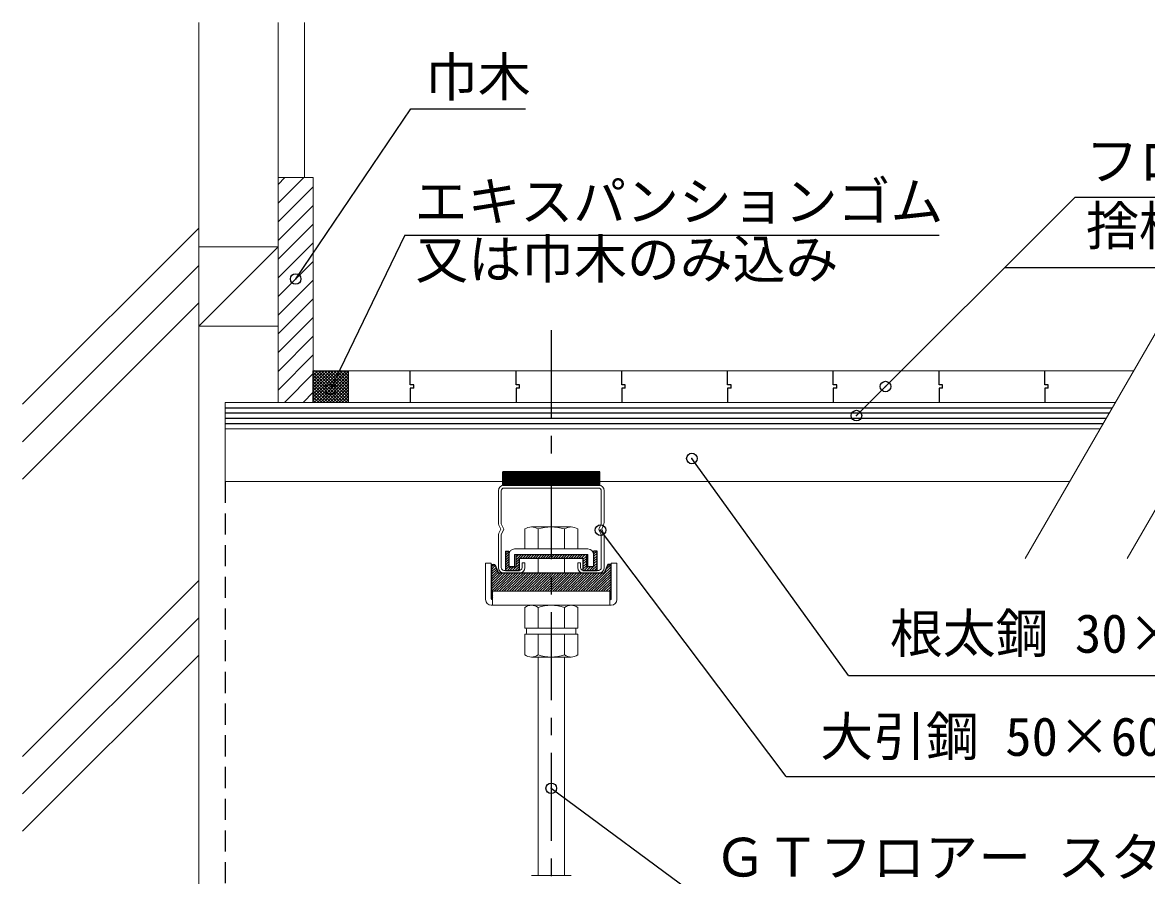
# Model space of a CAD drawing. Units: millimetres, scale not verified. Extents: x -2066 to 2059, y -1474 to 1400.
# Drawn here: x -959 to -322, y 76 to 560 of the extents above; entities that cross this region are included whole.
import ezdxf
from ezdxf.enums import TextEntityAlignment as Align

# ---------------------------------------------------------------- set-up
doc = ezdxf.new("R2010")
doc.units = ezdxf.units.MM
doc.header["$LTSCALE"] = 10
doc.header["$PDMODE"] = 32
doc.header["$PDSIZE"] = 6
doc.linetypes.add('CHAIN1', pattern=[8, 5, -1, 1, -1])
doc.linetypes.add('DASHED1', pattern=[1.8, 1.2, -0.6])
for name, color, linetype in [('0-0_中心線', 4, 'CHAIN1'), ('0-2_太線１', 3, 'Continuous'), ('0-3_太線２', 2, 'Continuous'), ('0-4_細線', 4, 'Continuous'), ('0-6_文字', 7, 'Continuous'), ('0-8_隠線', 4, 'DASHED1')]:
    doc.layers.add(name, color=color, linetype=linetype)
doc.layers.add('0-1_中線', color=7, linetype='Continuous', lineweight=18)
doc.styles.add('ＭＳ ゴシック', font='')
doc.styles.get('ＭＳ ゴシック').set_extended_font_data('MS Gothic')

msp = doc.modelspace()

# ---------------------------------------------------------------- linework, layer by layer
at = {"layer": '0-0_中心線'}
msp.add_line((-659.3, 385.17), (-659.3, -167.76), dxfattribs=at)
at = {"layer": '0-1_中線'}
for p, q in [((-859.3, -137.82), (-859.3, 559.91)), ((-814.3, 559.91), (-814.3, 344.18)), ((-799.3, 559.91), (-799.3, 471.81)), ((-814.3, 471.81), (-794.3, 471.81)), ((-814.3, 467.89), (-810.38, 471.81)), ((-814.3, 457.28), (-799.77, 471.81)), ((-799.3, 461.67), (-794.3, 466.67)), ((-794.3, 471.81), (-794.3, 344.18)), ((-814.3, 446.67), (-799.3, 461.67)), ((-814.3, 436.07), (-794.3, 456.07)), ((-859.3, 443.09), (-959.3, 343.09)), ((-814.3, 425.46), (-794.3, 445.46)), ((-814.3, 414.85), (-794.3, 434.85)), ((-859.3, 387.44), (-814.3, 432.44)), ((-859.3, 432.44), (-814.3, 432.44)), ((-859.3, 421.88), (-959.3, 321.88)), ((-814.3, 404.25), (-794.3, 424.25)), ((-814.3, 393.64), (-794.3, 413.64)), ((-814.3, 383.03), (-794.3, 403.03)), ((-859.3, 400.66), (-959.3, 300.66)), ((-308.2, 397.85), (-390.35, 255.56)), ((-250.47, 397.85), (-332.62, 255.56)), ((-814.3, 372.43), (-794.3, 392.43)), ((-814.3, 387.44), (-859.3, 387.44)), ((-814.3, 361.82), (-794.3, 381.82)), ((-814.3, 351.21), (-794.3, 371.21)), ((-810.73, 344.18), (-794.3, 360.61)), ((-774.3, 362.18), (-328.8, 362.18)), ((-800.13, 344.18), (-794.3, 350)), ((-844.3, 299.18), (-844.3, 344.18)), ((-844.3, 344.18), (-339.19, 344.18)), ((-844.3, 329.18), (-347.85, 329.18)), ((-844.3, 299.18), (-686.8, 299.18)), ((-689.3, 293.98), (-689.3, 275.98)), ((-687.7, 293.98), (-687.7, 275.18)), ((-686.1, 297.18), (-659.3, 297.18)), ((-686.1, 295.58), (-659.3, 295.58)), ((-632.5, 297.18), (-659.3, 297.18)), ((-632.5, 295.58), (-659.3, 295.58)), ((-631.8, 299.18), (-365.17, 299.18)), ((-630.9, 293.98), (-630.9, 275.18)), ((-629.3, 293.98), (-629.3, 275.98)), ((-687.9, 272.18), (-688.97, 274.45)), ((-686.41, 272.63), (-687.7, 275.18)), ((-632.2, 272.63), (-630.9, 275.18)), ((-630.7, 272.18), (-629.64, 274.45)), ((-689.3, 268.38), (-689.3, 250.38)), ((-687.9, 272.18), (-688.97, 269.9)), ((-686.41, 271.73), (-687.7, 269.18)), ((-687.7, 269.18), (-687.7, 250.38)), ((-674.31, 272.32), (-674.31, 260.98)), ((-648.05, 273.48), (-670.56, 273.48)), ((-666.81, 272.32), (-666.81, 260.98)), ((-651.8, 272.32), (-651.8, 260.98)), ((-644.29, 272.32), (-644.29, 260.98)), ((-632.2, 271.73), (-630.9, 269.18)), ((-630.9, 269.18), (-630.9, 250.38)), ((-630.7, 272.18), (-629.64, 269.9)), ((-629.3, 268.38), (-629.3, 250.38)), ((-638.5, 260.98), (-680.1, 260.98)), ((-680.1, 257.78), (-680.1, 250.98)), ((-638.5, 257.78), (-680.1, 257.78)), ((-674.31, 260.98), (-644.29, 260.98)), ((-666.8, 255.78), (-666.8, 247.18)), ((-651.8, 255.78), (-651.8, 247.18)), ((-638.5, 250.98), (-638.5, 257.78)), ((-696.55, 232.18), (-696.55, 252.98)), ((-696.55, 252.98), (-693.35, 252.98)), ((-693.35, 232.68), (-693.35, 252.98)), ((-686.3, 248.79), (-677.5, 248.78)), ((-680.1, 250.98), (-683.3, 250.98)), ((-632.3, 248.79), (-641.1, 248.78)), ((-635.3, 250.98), (-638.5, 250.98)), ((-625.25, 252.98), (-622.05, 252.98)), ((-625.25, 232.68), (-625.25, 252.98)), ((-622.05, 232.18), (-622.05, 252.98)), ((-859.3, 243.09), (-959.3, 143.09)), ((-686.1, 247.18), (-677.5, 247.18)), ((-632.5, 247.18), (-641.1, 247.18)), ((-692.55, 236.98), (-692.55, 228.98)), ((-692.55, 236.98), (-626.05, 236.98)), ((-692.85, 232.18), (-692.55, 232.18)), ((-625.75, 232.18), (-626.05, 232.18)), ((-693.35, 228.98), (-692.55, 228.98)), ((-674.31, 227.82), (-674.31, 215.98)), ((-670.56, 228.98), (-648.05, 228.98)), ((-666.81, 227.82), (-666.81, 215.98)), ((-651.8, 227.82), (-651.8, 215.98)), ((-644.29, 227.82), (-644.29, 215.98)), ((-625.25, 228.98), (-626.05, 228.98)), ((-859.3, 221.88), (-959.3, 121.88)), ((-674.31, 215.98), (-644.29, 215.98)), ((-674.31, 212.61), (-644.29, 212.61)), ((-674.31, 200.78), (-674.31, 212.61)), ((-673.3, 213.11), (-673.3, 215.48)), ((-672.8, 215.98), (-645.8, 215.98)), ((-672.8, 212.61), (-645.8, 212.61)), ((-666.81, 200.78), (-666.81, 212.61)), ((-651.8, 200.78), (-651.8, 212.61)), ((-645.3, 215.48), (-645.3, 213.11)), ((-644.29, 200.78), (-644.29, 212.61)), ((-859.3, 200.66), (-959.3, 100.66)), ((-670.56, 199.61), (-648.05, 199.61)), ((-666.8, 199.61), (-666.8, 75.54)), ((-651.8, 199.61), (-651.8, 75.54)), ((-648.05, 75.54), (-670.56, 75.54))]:
    msp.add_line(p, q, dxfattribs=at)
for points in [[(-675.9, 250.38), (-675.9, 253.18), (-674.3, 253.18), (-674.3, 250.38)], [(-642.7, 250.38), (-642.7, 253.18), (-644.3, 253.18), (-644.3, 250.38)], [(-626.05, 236.98), (-626.05, 228.98), (-692.55, 228.98)]]:
    msp.add_lwpolyline(points, dxfattribs=at)
for centre, radius, start, end in [((-686.1, 293.98), 3.2, 90, 180), ((-686.1, 293.98), 1.6, 90, 180), ((-632.5, 293.98), 3.2, 0, 90), ((-632.5, 293.98), 1.6, 0, 90), ((-685.7, 275.98), 3.6, 180, 205.01689), ((-632.9, 275.98), 3.6, 334.98311, 0), ((-685.7, 268.38), 3.6, 154.98311, 180), ((-687.3, 272.18), 1, 333.11174, 26.88826), ((-670.56, 266.83), 6.64, 55.61575, 124.38425), ((-659.3, 248.64), 24.84, 72.41205, 107.58795), ((-648.05, 266.83), 6.64, 55.61575, 124.38425), ((-631.3, 272.18), 1, 153.11174, 206.88826), ((-632.9, 268.38), 3.6, 0, 25.01689), ((-680.1, 257.78), 3.2, 90, 180), ((-638.5, 257.78), 3.2, 0, 90), ((-686.1, 250.38), 3.2, 180, 270), ((-686.1, 250.38), 1.6, 180, 270), ((-677.5, 250.38), 3.2, 270, 0), ((-677.5, 250.38), 1.6, 270, 0), ((-641.1, 250.38), 3.2, 180, 270), ((-641.1, 250.38), 1.6, 180, 270), ((-632.5, 250.38), 3.2, 270, 0), ((-632.5, 250.38), 1.6, 270, 0), ((-693.35, 232.18), 3.2, 180, 270), ((-692.85, 232.68), 0.5, 180, 270), ((-625.75, 232.68), 0.5, 270, 0), ((-625.25, 232.18), 3.2, 270, 0), ((-670.56, 222.33), 6.64, 55.61575, 124.38425), ((-659.3, 204.14), 24.84, 72.41205, 107.58795), ((-648.05, 222.33), 6.64, 55.61575, 124.38425), ((-672.8, 215.48), 0.5, 90, 180), ((-672.8, 213.11), 0.5, 180, 270), ((-645.8, 215.48), 0.5, 0, 90), ((-645.8, 213.11), 0.5, 270, 0), ((-670.56, 206.26), 6.64, 235.61575, 304.38425), ((-659.3, 224.45), 24.84, 252.41205, 287.58795), ((-648.05, 206.26), 6.64, 235.61575, 304.38425)]:
    msp.add_arc(centre, radius, start, end, dxfattribs=at)
at = {"layer": '0-2_太線１'}
for p, q in [((-844.3, 341.18), (-340.92, 341.18)), ((-844.3, 338.18), (-342.65, 338.18)), ((-844.3, 335.18), (-344.38, 335.18)), ((-844.3, 332.18), (-346.12, 332.18)), ((-686.8, 297.18), (-686.8, 304.68)), ((-686.8, 304.09), (-686.22, 304.68)), ((-686.8, 303.39), (-685.51, 304.68)), ((-686.8, 302.68), (-684.8, 304.68)), ((-686.8, 301.97), (-684.1, 304.68)), ((-686.8, 301.26), (-683.39, 304.68)), ((-631.8, 304.68), (-686.8, 304.68)), ((-686.8, 299.85), (-683.98, 302.68)), ((-686.8, 298.44), (-682.56, 302.68)), ((-686.8, 297.73), (-681.85, 302.68)), ((-686.8, 300.56), (-684.8, 302.56)), ((-686.8, 299.14), (-684.8, 301.14)), ((-686.65, 297.18), (-679.15, 304.68)), ((-685.94, 297.18), (-678.44, 304.68)), ((-685.23, 297.18), (-677.73, 304.68)), ((-684.8, 301.14), (-681.27, 304.68)), ((-684.8, 302.56), (-682.68, 304.68)), ((-684.53, 297.18), (-677.03, 304.68)), ((-683.98, 302.68), (-681.98, 304.68)), ((-683.82, 297.18), (-676.32, 304.68)), ((-683.11, 297.18), (-675.61, 304.68)), ((-682.56, 302.68), (-680.56, 304.68)), ((-682.4, 297.18), (-674.9, 304.68)), ((-681.85, 302.68), (-679.85, 304.68)), ((-681.7, 297.18), (-674.2, 304.68)), ((-680.99, 297.18), (-673.49, 304.68)), ((-680.28, 297.18), (-672.78, 304.68)), ((-679.58, 297.18), (-672.08, 304.68)), ((-678.87, 297.18), (-671.37, 304.68)), ((-678.16, 297.18), (-670.66, 304.68)), ((-677.46, 297.18), (-669.96, 304.68)), ((-676.75, 297.18), (-669.25, 304.68)), ((-676.04, 297.18), (-668.54, 304.68)), ((-675.33, 297.18), (-667.83, 304.68)), ((-674.63, 297.18), (-667.13, 304.68)), ((-673.92, 297.18), (-666.42, 304.68)), ((-673.21, 297.18), (-665.71, 304.68)), ((-672.51, 297.18), (-665.01, 304.68)), ((-671.8, 297.18), (-666.42, 302.56)), ((-671.09, 297.18), (-665.59, 302.68)), ((-670.38, 297.18), (-666.42, 301.14)), ((-669.68, 297.18), (-664.18, 302.68)), ((-668.97, 297.18), (-663.47, 302.68)), ((-668.26, 297.18), (-660.76, 304.68)), ((-667.56, 297.18), (-660.06, 304.68)), ((-666.85, 297.18), (-659.35, 304.68)), ((-666.42, 302.56), (-664.3, 304.68)), ((-666.42, 301.14), (-662.88, 304.68)), ((-666.14, 297.18), (-658.64, 304.68)), ((-665.59, 302.68), (-663.59, 304.68)), ((-665.43, 297.18), (-657.93, 304.68)), ((-664.73, 297.18), (-657.23, 304.68)), ((-664.18, 302.68), (-662.18, 304.68)), ((-664.02, 297.18), (-656.52, 304.68)), ((-663.47, 302.68), (-661.47, 304.68)), ((-663.31, 297.18), (-655.81, 304.68)), ((-662.61, 297.18), (-655.11, 304.68)), ((-661.9, 297.18), (-654.4, 304.68)), ((-661.19, 297.18), (-653.69, 304.68)), ((-660.48, 297.18), (-652.98, 304.68)), ((-659.78, 297.18), (-652.28, 304.68)), ((-659.07, 297.18), (-651.57, 304.68)), ((-658.36, 297.18), (-650.86, 304.68)), ((-657.66, 297.18), (-650.16, 304.68)), ((-656.95, 297.18), (-649.45, 304.68)), ((-656.24, 297.18), (-648.74, 304.68)), ((-655.53, 297.18), (-648.03, 304.68)), ((-654.83, 297.18), (-647.33, 304.68)), ((-654.12, 297.18), (-646.62, 304.68)), ((-653.41, 297.18), (-645.91, 304.68)), ((-652.71, 297.18), (-645.21, 304.68)), ((-652, 297.18), (-644.5, 304.68)), ((-651.29, 297.18), (-643.79, 304.68)), ((-650.59, 297.18), (-643.09, 304.68)), ((-649.88, 297.18), (-642.38, 304.68)), ((-649.17, 297.18), (-641.67, 304.68)), ((-648.46, 297.18), (-640.96, 304.68)), ((-647.76, 297.18), (-640.26, 304.68)), ((-647.05, 297.18), (-639.55, 304.68)), ((-646.34, 297.18), (-638.84, 304.68)), ((-645.64, 297.18), (-638.14, 304.68)), ((-644.93, 297.18), (-637.43, 304.68)), ((-644.22, 297.18), (-636.72, 304.68)), ((-643.51, 297.18), (-636.01, 304.68)), ((-642.81, 297.18), (-635.31, 304.68)), ((-642.1, 297.18), (-634.6, 304.68)), ((-641.39, 297.18), (-633.89, 304.68)), ((-640.69, 297.18), (-633.19, 304.68)), ((-639.98, 297.18), (-632.48, 304.68)), ((-639.27, 297.18), (-631.8, 304.65)), ((-638.56, 297.18), (-631.8, 303.94)), ((-637.86, 297.18), (-631.8, 303.23)), ((-637.15, 297.18), (-631.8, 302.52)), ((-636.44, 297.18), (-631.8, 301.82)), ((-635.74, 297.18), (-631.8, 301.11)), ((-635.03, 297.18), (-631.8, 300.4)), ((-634.32, 297.18), (-631.8, 299.7)), ((-633.61, 297.18), (-631.8, 298.99)), ((-632.91, 297.18), (-631.8, 298.28)), ((-632.2, 297.18), (-631.8, 297.57)), ((-684.26, 259.78), (-685.3, 258.78)), ((-685.3, 259.78), (-683.3, 259.78)), ((-685.3, 259.78), (-685.3, 248.78)), ((-683.3, 259.31), (-685.3, 257.39)), ((-683.3, 257.93), (-685.3, 256.01)), ((-683.3, 256.54), (-685.3, 254.63)), ((-683.3, 255.16), (-685.3, 253.24)), ((-683.3, 259.78), (-683.3, 250.78)), ((-683.3, 257.78), (-683.3, 250.98)), ((-676.23, 257.78), (-679.3, 254.83)), ((-677.68, 257.78), (-679.3, 256.22)), ((-679.12, 257.78), (-679.3, 257.6)), ((-679.3, 250.78), (-679.3, 257.78)), ((-679.3, 257.78), (-641.3, 257.78)), ((-677.3, 255.36), (-679.3, 253.45)), ((-677.3, 255.78), (-641.3, 255.78)), ((-677.3, 248.78), (-677.3, 255.78)), ((-674.78, 257.78), (-676.87, 255.78)), ((-673.34, 257.78), (-675.43, 255.78)), ((-671.89, 257.78), (-673.98, 255.78)), ((-670.45, 257.78), (-672.53, 255.78)), ((-669, 257.78), (-671.09, 255.78)), ((-667.56, 257.78), (-669.64, 255.78)), ((-667.56, 257.78), (-669.64, 255.78)), ((-666.11, 257.78), (-668.2, 255.78)), ((-664.66, 257.78), (-666.75, 255.78)), ((-663.22, 257.78), (-665.31, 255.78)), ((-661.77, 257.78), (-663.86, 255.78)), ((-660.33, 257.78), (-662.41, 255.78)), ((-660.33, 257.78), (-662.41, 255.78)), ((-658.88, 257.78), (-660.97, 255.78)), ((-657.43, 257.78), (-659.52, 255.78)), ((-655.99, 257.78), (-658.08, 255.78)), ((-654.54, 257.78), (-656.63, 255.78)), ((-653.1, 257.78), (-655.19, 255.78)), ((-653.1, 257.78), (-655.19, 255.78)), ((-651.65, 257.78), (-653.74, 255.78)), ((-650.21, 257.78), (-652.29, 255.78)), ((-648.76, 257.78), (-650.85, 255.78)), ((-647.31, 257.78), (-649.4, 255.78)), ((-645.87, 257.78), (-647.96, 255.78)), ((-645.87, 257.78), (-647.96, 255.78)), ((-644.42, 257.78), (-646.51, 255.78)), ((-642.98, 257.78), (-645.07, 255.78)), ((-641.53, 257.78), (-643.62, 255.78)), ((-640.09, 257.78), (-642.17, 255.78)), ((-641.3, 257.78), (-639.3, 257.78)), ((-639.3, 256.92), (-641.3, 255.01)), ((-641.3, 255.78), (-641.3, 248.78)), ((-639.3, 255.54), (-641.3, 253.62)), ((-639.3, 257.78), (-639.3, 250.78)), ((-634.88, 259.78), (-635.3, 259.37)), ((-633.43, 259.78), (-635.3, 257.99)), ((-635.3, 259.78), (-635.3, 250.78)), ((-633.3, 259.78), (-635.3, 259.78)), ((-633.3, 258.52), (-635.3, 256.6)), ((-635.3, 257.78), (-635.3, 250.98)), ((-633.3, 257.13), (-635.3, 255.22)), ((-633.3, 255.75), (-635.3, 253.83)), ((-633.3, 248.78), (-633.3, 259.78)), ((-693.3, 252.18), (-691.3, 252.18)), ((-693.23, 252.18), (-693.3, 252.11)), ((-691.79, 252.18), (-693.3, 250.73)), ((-693.3, 252.18), (-693.3, 232.46)), ((-691.04, 251.51), (-693.3, 249.34)), ((-690.64, 250.51), (-693.3, 247.96)), ((-690.24, 249.51), (-693.3, 246.57)), ((-691.3, 252.18), (-689.3, 247.18)), ((-683.3, 253.77), (-685.3, 251.86)), ((-683.3, 252.39), (-685.3, 250.47)), ((-683.3, 251), (-685.3, 249.09)), ((-685.3, 248.78), (-677.3, 248.78)), ((-682.09, 250.78), (-684.18, 248.78)), ((-683.3, 250.78), (-679.3, 250.78)), ((-680.65, 250.78), (-682.74, 248.78)), ((-677.3, 252.59), (-681.29, 248.78)), ((-677.3, 251.21), (-679.84, 248.78)), ((-677.3, 253.98), (-679.3, 252.06)), ((-677.3, 249.83), (-678.4, 248.78)), ((-639.3, 254.15), (-641.3, 252.24)), ((-639.3, 252.77), (-641.3, 250.85)), ((-639.3, 251.38), (-641.3, 249.47)), ((-641.3, 248.78), (-633.3, 248.78)), ((-638.49, 250.78), (-640.58, 248.78)), ((-625.3, 250.77), (-639.71, 236.98)), ((-635.3, 250.78), (-639.3, 250.78)), ((-637.05, 250.78), (-639.13, 248.78)), ((-625.3, 249.39), (-638.26, 236.98)), ((-635.6, 250.78), (-637.69, 248.78)), ((-633.3, 251.59), (-636.24, 248.78)), ((-633.3, 254.36), (-635.3, 252.45)), ((-633.3, 252.98), (-635.3, 251.06)), ((-633.3, 250.21), (-634.8, 248.78)), ((-625.3, 252.16), (-628.56, 249.04)), ((-625.3, 252.24), (-628.51, 249.17)), ((-626.73, 252.18), (-627.66, 251.29)), ((-626.81, 252.18), (-627.61, 251.41)), ((-625.3, 232.46), (-625.3, 252.18)), ((-689.84, 248.51), (-693.3, 245.19)), ((-689.44, 247.51), (-693.3, 243.8)), ((-682.55, 247.18), (-693.3, 236.88)), ((-688.34, 247.18), (-693.3, 242.42)), ((-686.89, 247.18), (-693.3, 241.03)), ((-685.44, 247.18), (-693.3, 239.65)), ((-684, 247.18), (-693.3, 238.26)), ((-681.11, 247.18), (-691.76, 236.98)), ((-679.66, 247.18), (-690.31, 236.98)), ((-629.3, 247.18), (-689.3, 247.18)), ((-678.21, 247.18), (-688.86, 236.98)), ((-676.77, 247.18), (-687.42, 236.98)), ((-675.32, 247.18), (-685.97, 236.98)), ((-673.88, 247.18), (-684.53, 236.98)), ((-672.43, 247.18), (-683.08, 236.98)), ((-670.99, 247.18), (-681.64, 236.98)), ((-669.54, 247.18), (-680.19, 236.98)), ((-668.09, 247.18), (-678.74, 236.98)), ((-666.65, 247.18), (-677.3, 236.98)), ((-665.2, 247.18), (-675.85, 236.98)), ((-663.76, 247.18), (-674.41, 236.98)), ((-662.31, 247.18), (-672.96, 236.98)), ((-660.87, 247.18), (-671.52, 236.98)), ((-659.42, 247.18), (-670.07, 236.98)), ((-659.42, 247.18), (-670.07, 236.98)), ((-657.97, 247.18), (-668.62, 236.98)), ((-656.53, 247.18), (-667.18, 236.98)), ((-655.08, 247.18), (-665.73, 236.98)), ((-653.64, 247.18), (-664.29, 236.98)), ((-652.19, 247.18), (-662.84, 236.98)), ((-650.75, 247.18), (-661.4, 236.98)), ((-649.3, 247.18), (-659.95, 236.98)), ((-647.85, 247.18), (-658.5, 236.98)), ((-646.41, 247.18), (-657.06, 236.98)), ((-644.96, 247.18), (-655.61, 236.98)), ((-643.52, 247.18), (-654.17, 236.98)), ((-642.07, 247.18), (-652.72, 236.98)), ((-640.63, 247.18), (-651.28, 236.98)), ((-639.18, 247.18), (-649.83, 236.98)), ((-637.73, 247.18), (-648.38, 236.98)), ((-636.29, 247.18), (-646.94, 236.98)), ((-634.84, 247.18), (-645.49, 236.98)), ((-633.4, 247.18), (-644.05, 236.98)), ((-631.95, 247.18), (-642.6, 236.98)), ((-630.51, 247.18), (-641.16, 236.98)), ((-625.3, 248.01), (-636.82, 236.98)), ((-625.3, 246.62), (-635.37, 236.98)), ((-625.3, 245.24), (-633.93, 236.98)), ((-625.3, 243.85), (-632.48, 236.98)), ((-625.3, 242.47), (-631.04, 236.98)), ((-692.55, 236.21), (-693.3, 235.5)), ((-625.3, 241.08), (-629.59, 236.98)), ((-625.3, 239.7), (-628.14, 236.98)), ((-625.3, 238.31), (-626.7, 236.98)), ((-625.3, 236.93), (-626.05, 236.21)), ((-692.55, 234.83), (-693.3, 234.11)), ((-692.55, 233.44), (-693.3, 232.73)), ((-692.85, 232.18), (-692.55, 232.18)), ((-625.3, 235.54), (-626.05, 234.82)), ((-625.3, 234.16), (-626.05, 233.44)), ((-626.05, 232.18), (-625.75, 232.18)), ((-625.3, 232.77), (-625.93, 232.18))]:
    msp.add_line(p, q, dxfattribs=at)
for points in [[(-686.8, 297.18), (-631.8, 297.18), (-631.8, 304.68)], [(-625.3, 252.18), (-627.3, 252.18), (-629.3, 247.18)]]:
    msp.add_lwpolyline(points, dxfattribs=at)
at = {"layer": '0-3_太線２'}
for p, q in [((-791.66, 362.18), (-794.3, 359.54)), ((-777.52, 362.18), (-794.3, 345.39)), ((-779.29, 362.18), (-794.3, 347.16)), ((-781.06, 362.18), (-794.3, 348.93)), ((-782.82, 362.18), (-794.3, 350.7)), ((-784.59, 362.18), (-794.3, 352.46)), ((-786.36, 362.18), (-794.3, 354.23)), ((-789.89, 362.18), (-794.3, 357.77)), ((-788.13, 362.18), (-794.3, 356)), ((-793.43, 362.18), (-794.3, 361.3)), ((-794.3, 344.18), (-794.3, 362.18)), ((-794.3, 362.18), (-774.3, 362.18)), ((-777.09, 344.18), (-794.3, 361.4)), ((-778.85, 344.18), (-794.3, 359.63)), ((-780.62, 344.18), (-794.3, 357.86)), ((-775.75, 362.18), (-793.75, 344.18)), ((-775.32, 344.18), (-793.32, 362.18)), ((-774.3, 361.86), (-791.98, 344.18)), ((-774.3, 344.93), (-791.55, 362.18)), ((-774.3, 360.09), (-790.22, 344.18)), ((-774.3, 346.7), (-789.78, 362.18)), ((-774.3, 358.32), (-788.45, 344.18)), ((-774.3, 348.47), (-788.01, 362.18)), ((-774.3, 350.23), (-786.25, 362.18)), ((-774.3, 352), (-784.48, 362.18)), ((-774.3, 353.77), (-782.71, 362.18)), ((-774.3, 355.54), (-780.94, 362.18)), ((-774.3, 357.31), (-779.18, 362.18)), ((-774.3, 359.07), (-777.41, 362.18)), ((-774.3, 360.84), (-775.64, 362.18)), ((-774.3, 344.18), (-774.3, 362.18)), ((-782.39, 344.18), (-794.3, 356.09)), ((-784.16, 344.18), (-794.3, 354.32)), ((-785.92, 344.18), (-794.3, 352.56)), ((-787.69, 344.18), (-794.3, 350.79)), ((-774.3, 356.55), (-786.68, 344.18)), ((-774.3, 354.79), (-784.91, 344.18)), ((-774.3, 353.02), (-783.15, 344.18)), ((-774.3, 351.25), (-781.38, 344.18)), ((-789.46, 344.18), (-794.3, 349.02)), ((-791.23, 344.18), (-794.3, 347.25)), ((-792.99, 344.18), (-794.3, 345.49)), ((-774.3, 349.48), (-779.61, 344.18)), ((-774.3, 347.72), (-777.84, 344.18)), ((-774.3, 345.95), (-776.07, 344.18))]:
    msp.add_line(p, q, dxfattribs=at)
at = {"layer": '0-4_細線'}
for points in [[(-737.3, 352.18), (-737.3, 354.18), (-739.3, 354.18), (-739.3, 362.18)], [(-677.3, 352.18), (-677.3, 354.18), (-679.3, 354.18), (-679.3, 362.18)], [(-617.3, 352.18), (-617.3, 354.18), (-619.3, 354.18), (-619.3, 362.18)], [(-557.3, 352.18), (-557.3, 354.18), (-559.3, 354.18), (-559.3, 362.18)], [(-497.3, 352.18), (-497.3, 354.18), (-499.3, 354.18), (-499.3, 362.18)], [(-437.3, 352.18), (-437.3, 354.18), (-439.3, 354.18), (-439.3, 362.18)], [(-377.3, 352.18), (-377.3, 354.18), (-379.3, 354.18), (-379.3, 362.18)], [(-737.3, 352.18), (-739.3, 352.18), (-739.3, 344.18)], [(-677.3, 352.18), (-679.3, 352.18), (-679.3, 344.18)], [(-617.3, 352.18), (-619.3, 352.18), (-619.3, 344.18)], [(-557.3, 352.18), (-559.3, 352.18), (-559.3, 344.18)], [(-497.3, 352.18), (-499.3, 352.18), (-499.3, 344.18)], [(-437.3, 352.18), (-439.3, 352.18), (-439.3, 344.18)], [(-377.3, 352.18), (-379.3, 352.18), (-379.3, 344.18)]]:
    msp.add_lwpolyline(points, dxfattribs=at)
at = {"layer": '0-6_文字'}
for p, q in [((-804.3, 414.25), (-738.9, 510.86)), ((-738.9, 510.86), (-673.85, 510.86)), ((-362.15, 460.69), (-486.16, 336.68)), ((-362.15, 460.69), (-159.71, 460.69)), ((-742.29, 439.21), (-784.53, 351.63)), ((-742.29, 439.21), (-439.24, 439.21)), ((-402.15, 420.69), (-159.71, 420.69)), ((-490.59, 189.09), (-579.51, 312.33)), ((-526.09, 131.73), (-631.37, 271.62)), ((-490.59, 189.09), (-102.22, 189.09)), ((-526.09, 131.73), (-189.71, 131.73)), ((-659.3, 125.06), (-567.11, 56.97))]:
    msp.add_line(p, q, dxfattribs=at)
for p in [(-804.3, 414.25), (-784.53, 351.63), (-469.66, 353.18), (-486.16, 336.68), (-579.51, 312.33), (-631.37, 271.62), (-659.3, 125.06)]:
    msp.add_point(p, dxfattribs=at)
at = {"layer": '0-8_隠線'}
msp.add_line((-844.3, 299.18), (-844.3, -288.44), dxfattribs=at)

# ---------------------------------------------------------------- texts
at = {"layer": '0-6_文字', "style": 'ＭＳ ゴシック'}
for s, p in [('巾木', (-730.94, 511.42)), ('フローリング', (-356.11, 463.76)), ('エキスパンションゴム', (-736.82, 440.76)), ('捨板合板', (-355.91, 426.88)), ('又は巾木のみ込み', (-736.38, 407.99)), ('根太鋼 30×45×18×ｔ1.2', (-467.17, 195.44)), ('大引鋼 50×60×ｔ1.6', (-506.69, 136.89)), ('ＧＴフロアー スタンダードタイプ', (-567.11, 68.39))]:
    msp.add_text(s, height=21.99, dxfattribs=at).set_placement(p, align=Align.BOTTOM_LEFT)

doc.saveas('drawing.dxf')
